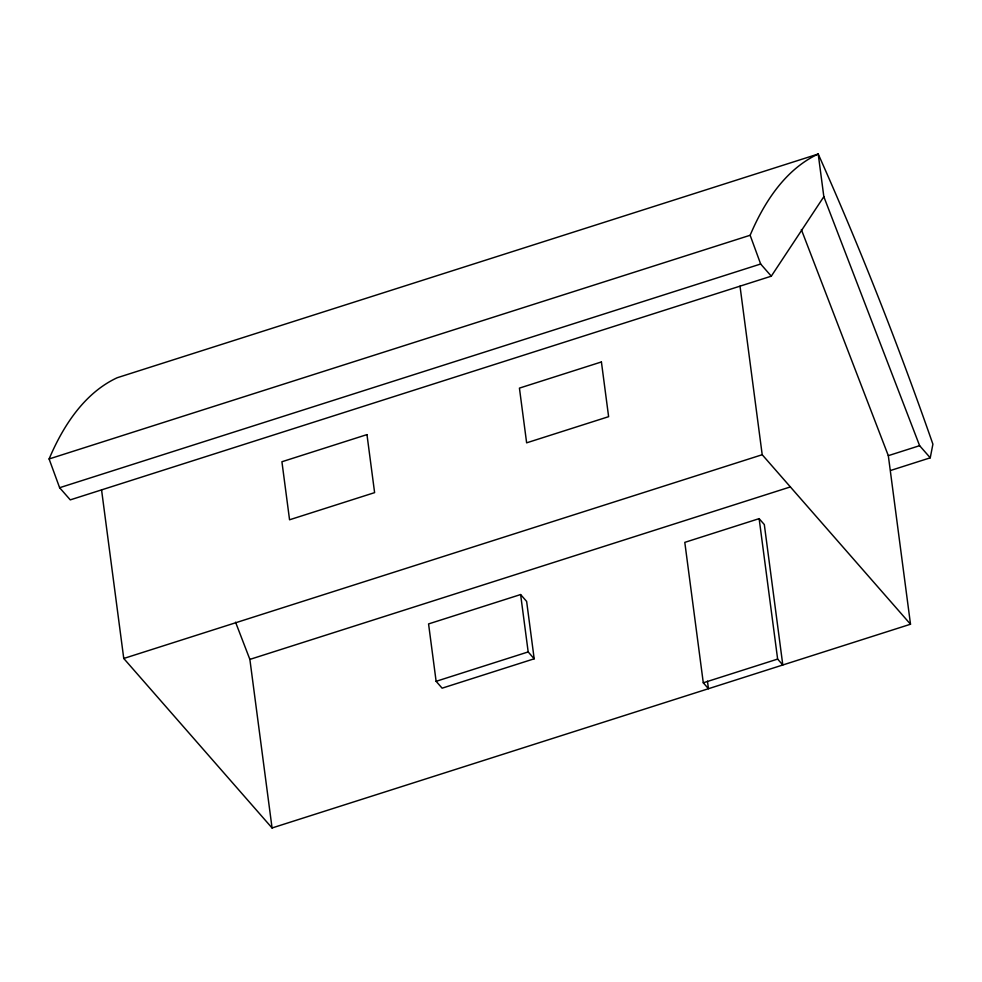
<?xml version="1.0" encoding="UTF-8"?>
<svg xmlns="http://www.w3.org/2000/svg" width="982" height="982" viewBox="0 0 982 982"><rect width="100%" height="100%" fill="white"/><g stroke="black" fill="none" stroke-linecap="round" stroke-linejoin="round"><path stroke-width="1.47" d="M890.809 470.403L930.249 457.821L932.9 444.171A1131.571 316.376 72.3 0 0 818.215 154.027L117.189 377.739A1167.352 326.38 72.3 0 0 49.1 458.962L59.62 487.71L70.274 499.875L771.3 276.175L823.837 196.695L818.215 154.027A1167.352 326.38 72.3 0 0 750.138 235.263L49.1 458.962M59.62 487.71L760.657 264.011L771.3 276.175M123.757 658.468L762.204 454.727L910.51 624.233L272.063 827.973L123.757 658.468L101.563 489.895M272.063 827.973L249.87 659.401L790.436 486.9M910.51 624.233L888.317 455.66L919.618 445.681L930.249 457.821M520.62 594.552L428.569 623.926L436.118 681.312L442.121 688.173L534.183 658.799L526.634 601.414L520.62 594.552L528.181 651.925L534.183 658.799M759.135 518.643L777.634 659.082L782.801 664.986L764.315 524.56L759.135 518.643L684.798 542.371L703.284 682.797L708.452 688.713L707.457 681.164M436.118 681.312L528.181 651.925M703.284 682.797L777.634 659.082M823.837 196.695L919.618 445.681M801.349 229.567L888.317 455.66M235.557 622.195L249.87 659.401M750.138 235.263L760.657 264.011M740.011 286.155L762.204 454.727M366.973 434.609L281.92 461.749L289.555 519.785L374.608 492.633L366.973 434.609M601.414 361.953L519.429 388.111L526.634 442.833L608.619 416.675L601.414 361.953"/></g></svg>
